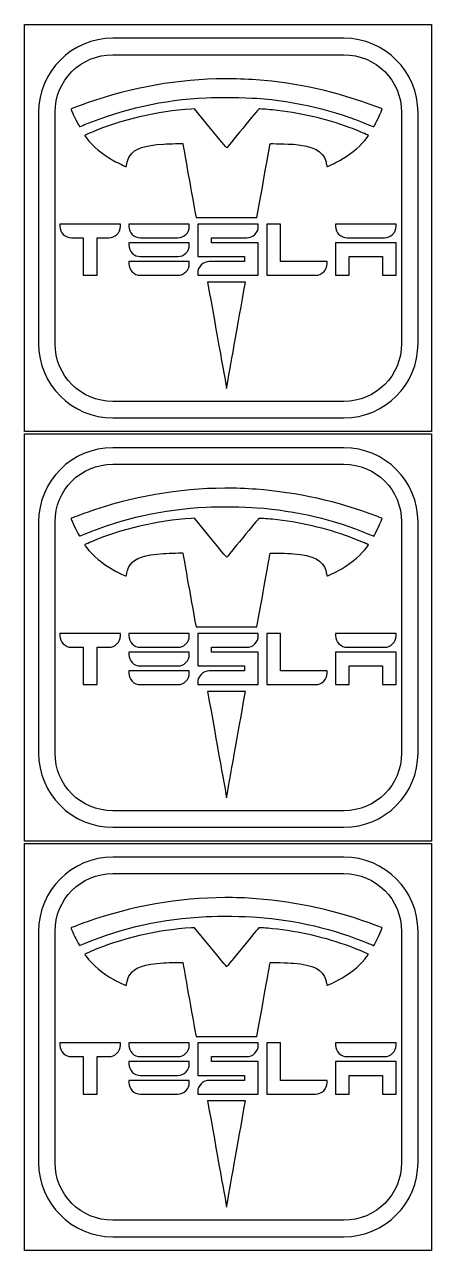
# Model space of a CAD drawing. Extents: x 6 to 311, y 0 to 299.
# Drawn here: x 211.1 to 310.6, y 0 to 299.4 of the extents above; entities that cross this region are included whole.
import ezdxf

# ---------------------------------------------------------------- set-up
doc = ezdxf.new("R2010")
doc.units = 0
doc.layers.add('Ebene_1', color=7, linetype='CONTINUOUS')

msp = doc.modelspace()

# ---------------------------------------------------------------- linework, layer by layer
at = {"layer": 'Ebene_1', "color": 7}
for points in [[(211.11282, 299.44111), (310.55378, 299.44111), (310.55378, 200.00013), (211.11282, 200.00013)], [(232.69196, 292.04751)], [(260.03242, 286.18895)], [(287.12366, 246.125525), (287.12366, 245.858982), (287.12366, 238.206115), (287.656764, 238.206115), (290.474268, 238.206115), (290.474268, 242.774926), (298.545701, 242.774926), (298.545701, 238.206115), (301.8963, 238.206115), (301.8963, 246.125525)], [(211.11282, 199.44111), (310.55378, 199.44111), (310.55378, 100.00013), (211.11282, 100.00013)], [(232.69196, 192.04751)], [(260.03242, 186.18895)], [(287.12366, 146.125525), (287.12366, 145.858982), (287.12366, 138.206115), (287.656764, 138.206115), (290.474268, 138.206115), (290.474268, 142.774926), (298.545701, 142.774926), (298.545701, 138.206115), (301.8963, 138.206115), (301.8963, 146.125525)], [(211.11282, 99.44111), (310.55378, 99.44111), (310.55378, 0.00013), (211.11282, 0.00013)], [(232.69196, 92.04751)], [(260.03242, 86.18895)], [(287.12366, 46.125525), (287.12366, 45.858982), (287.12366, 38.206115), (287.656764, 38.206115), (290.474268, 38.206115), (290.474268, 42.774926), (298.545701, 42.774926), (298.545701, 38.206115), (301.8963, 38.206115), (301.8963, 46.125525)]]:
    msp.add_lwpolyline(points, close=True, dxfattribs=at)
for points in [[(289.12941, 296.07955), (232.69196, 296.07955)], [(232.69196, 292.04751), (289.12941, 292.04751)], [(252.61121, 278.8471), (251.87779, 278.802)], [(256.5472, 274.05067), (252.61121, 278.8471)], [(214.55255, 277.93854), (214.55255, 221.5027)], [(218.58299, 221.5027), (218.58299, 277.93854)], [(303.23837, 277.93854), (303.23837, 221.5027)], [(307.26882, 221.5027), (307.26882, 277.93854)], [(294.82285, 271.85215), (295.17627, 272.33765), (294.9022, 272.47748)], [(253.01909, 252.288), (267.91513, 252.288)], [(234.54224, 250.16182), (234.54224, 250.69493), (219.77, 250.69436)], [(219.77, 250.69436), (219.77, 250.42781), (219.77, 250.16127)], [(236.607901, 250.694545), (236.607901, 250.427993), (236.607901, 250.16145)], [(251.379645, 250.161304), (251.379645, 250.69439), (236.607901, 250.694545)], [(253.44682, 250.69441), (253.44682, 250.42786), (253.44682, 242.77499), (264.86886, 242.77499), (264.86886, 241.55678), (256.26432, 241.55678)], [(268.21946, 250.16131), (268.21946, 250.69441), (253.44682, 250.69441)], [(270.28471, 250.69441), (270.28471, 250.42786), (270.28471, 238.20618), (270.8178, 238.20618), (282.23985, 238.20618)], [(285.05735, 241.02369), (285.05735, 241.55678), (273.63531, 241.55678), (273.63531, 250.69441), (270.28471, 250.69441)], [(301.89661, 250.16144), (301.89661, 250.694543), (287.12366, 250.694345)], [(287.12366, 250.694345), (287.12366, 250.427793), (287.12366, 250.16125)], [(220.58109, 248.16528), (220.58309, 248.16445), (220.58509, 248.16245), (220.58593, 248.16161)], [(222.58711, 247.34426), (225.48063, 247.34426), (225.48063, 238.20664), (226.01372, 238.20664), (228.83123, 238.20664), (228.83123, 247.34432), (231.72475, 247.34432)], [(236.607901, 246.125725), (236.607901, 245.859182), (236.607901, 245.592631)], [(251.380153, 245.592337), (251.380153, 246.125441), (236.607901, 246.125725)], [(237.418999, 248.16546), (237.420724, 248.164598), (237.422448, 248.162011), (237.423311, 248.161148)], [(239.424509, 247.34379), (248.56214, 247.34379)], [(253.44682, 238.73928), (253.44682, 238.20618), (253.97992, 238.20618), (268.21946, 238.20618), (268.21946, 246.12559), (256.79742, 246.12559), (256.79742, 247.34381), (265.40195, 247.34381)], [(287.933723, 248.16526), (287.965973, 248.13301), (287.969422, 248.132148), (287.940277, 248.161293)], [(289.941475, 247.343944), (299.079106, 247.343944)], [(237.416921, 243.599762), (237.418646, 243.596312), (237.42037, 243.59545), (237.423819, 243.591139)], [(239.425018, 242.774833), (248.562649, 242.774833)], [(236.607901, 241.556914), (236.607901, 241.290363), (236.607901, 241.023819)], [(251.380153, 241.023535), (251.380153, 241.55663), (236.607901, 241.556914)], [(237.416921, 239.030951), (237.418646, 239.027501), (237.42037, 239.026639), (237.423819, 239.022328)], [(239.425018, 238.20603), (248.562649, 238.20603)], [(265.10365, 236.51879), (255.84381, 236.51879)], [(260.44802, 210.81411), (260.49432, 210.56963), (260.54962, 210.88403)], [(289.12941, 207.39373), (232.69196, 207.39373)], [(232.69196, 203.36169), (289.12941, 203.36169)], [(289.12941, 196.07955), (232.69196, 196.07955)], [(232.69196, 192.04751), (289.12941, 192.04751)], [(214.55255, 177.93854), (214.55255, 121.5027)], [(218.58299, 121.5027), (218.58299, 177.93854)], [(252.61121, 178.8471), (251.87779, 178.802)], [(256.5472, 174.05067), (252.61121, 178.8471)], [(303.23837, 177.93854), (303.23837, 121.5027)], [(307.26882, 121.5027), (307.26882, 177.93854)], [(294.82285, 171.85215), (295.17627, 172.33765), (294.9022, 172.47748)], [(234.54224, 150.16182), (234.54224, 150.69493), (219.77, 150.69436)], [(219.77, 150.69436), (219.77, 150.42781), (219.77, 150.16127)], [(236.607901, 150.694545), (236.607901, 150.427993), (236.607901, 150.16145)], [(251.379645, 150.161304), (251.379645, 150.69439), (236.607901, 150.694545)], [(253.01909, 152.288), (267.91513, 152.288)], [(253.44682, 150.69441), (253.44682, 150.42786), (253.44682, 142.77499), (264.86886, 142.77499), (264.86886, 141.55678), (256.26432, 141.55678)], [(268.21946, 150.16131), (268.21946, 150.69441), (253.44682, 150.69441)], [(270.28471, 150.69441), (270.28471, 150.42786), (270.28471, 138.20618), (270.8178, 138.20618), (282.23985, 138.20618)], [(285.05735, 141.02369), (285.05735, 141.55678), (273.63531, 141.55678), (273.63531, 150.69441), (270.28471, 150.69441)], [(301.89661, 150.16144), (301.89661, 150.694543), (287.12366, 150.694345)], [(287.12366, 150.694345), (287.12366, 150.427793), (287.12366, 150.16125)], [(220.58109, 148.16528), (220.58309, 148.16445), (220.58509, 148.16245), (220.58593, 148.16161)], [(222.58711, 147.34426), (225.48063, 147.34426), (225.48063, 138.20664), (226.01372, 138.20664), (228.83123, 138.20664), (228.83123, 147.34432), (231.72475, 147.34432)], [(237.418999, 148.16546), (237.420724, 148.164598), (237.422448, 148.162011), (237.423311, 148.161148)], [(239.424509, 147.34379), (248.56214, 147.34379)], [(253.44682, 138.73928), (253.44682, 138.20618), (253.97992, 138.20618), (268.21946, 138.20618), (268.21946, 146.12559), (256.79742, 146.12559), (256.79742, 147.34381), (265.40195, 147.34381)], [(287.933723, 148.16526), (287.965973, 148.13301), (287.969422, 148.132148), (287.940277, 148.161293)], [(289.941475, 147.343944), (299.079106, 147.343944)], [(236.607901, 146.125725), (236.607901, 145.859182), (236.607901, 145.592631)], [(251.380153, 145.592337), (251.380153, 146.125441), (236.607901, 146.125725)], [(236.607901, 141.556914), (236.607901, 141.290363), (236.607901, 141.023819)], [(251.380153, 141.023535), (251.380153, 141.55663), (236.607901, 141.556914)], [(237.416921, 143.599762), (237.418646, 143.596312), (237.42037, 143.59545), (237.423819, 143.591139)], [(239.425018, 142.774833), (248.562649, 142.774833)], [(237.416921, 139.030951), (237.418646, 139.027501), (237.42037, 139.026639), (237.423819, 139.022328)], [(239.425018, 138.20603), (248.562649, 138.20603)], [(265.10365, 136.51879), (255.84381, 136.51879)], [(260.44802, 110.81411), (260.49432, 110.56963), (260.54962, 110.88403)], [(289.12941, 107.39373), (232.69196, 107.39373)], [(232.69196, 103.36169), (289.12941, 103.36169)], [(289.12941, 96.07955), (232.69196, 96.07955)], [(232.69196, 92.04751), (289.12941, 92.04751)], [(214.55255, 77.93854), (214.55255, 21.5027)], [(218.58299, 21.5027), (218.58299, 77.93854)], [(252.61121, 78.8471), (251.87779, 78.802)], [(256.5472, 74.05067), (252.61121, 78.8471)], [(303.23837, 77.93854), (303.23837, 21.5027)], [(307.26882, 21.5027), (307.26882, 77.93854)], [(294.82285, 71.85215), (295.17627, 72.33765), (294.9022, 72.47748)], [(253.01909, 52.288), (267.91513, 52.288)], [(234.54224, 50.16182), (234.54224, 50.69493), (219.77, 50.69436)], [(219.77, 50.69436), (219.77, 50.42781), (219.77, 50.16127)], [(220.58109, 48.16528), (220.58309, 48.16445), (220.58509, 48.16245), (220.58593, 48.16161)], [(236.607901, 50.694545), (236.607901, 50.427993), (236.607901, 50.16145)], [(251.379645, 50.161304), (251.379645, 50.69439), (236.607901, 50.694545)], [(237.418999, 48.16546), (237.420724, 48.164598), (237.422448, 48.162011), (237.423311, 48.161148)], [(253.44682, 50.69441), (253.44682, 50.42786), (253.44682, 42.77499), (264.86886, 42.77499), (264.86886, 41.55678), (256.26432, 41.55678)], [(268.21946, 50.16131), (268.21946, 50.69441), (253.44682, 50.69441)], [(270.28471, 50.69441), (270.28471, 50.42786), (270.28471, 38.20618), (270.8178, 38.20618), (282.23985, 38.20618)], [(285.05735, 41.02369), (285.05735, 41.55678), (273.63531, 41.55678), (273.63531, 50.69441), (270.28471, 50.69441)], [(301.89661, 50.16144), (301.89661, 50.694543), (287.12366, 50.694345)], [(287.12366, 50.694345), (287.12366, 50.427793), (287.12366, 50.16125)], [(287.933723, 48.16526), (287.965973, 48.13301), (287.969422, 48.132148), (287.940277, 48.161293)], [(222.58711, 47.34426), (225.48063, 47.34426), (225.48063, 38.20664), (226.01372, 38.20664), (228.83123, 38.20664), (228.83123, 47.34432), (231.72475, 47.34432)], [(236.607901, 46.125725), (236.607901, 45.859182), (236.607901, 45.592631)], [(251.380153, 45.592337), (251.380153, 46.125441), (236.607901, 46.125725)], [(239.424509, 47.34379), (248.56214, 47.34379)], [(253.44682, 38.73928), (253.44682, 38.20618), (253.97992, 38.20618), (268.21946, 38.20618), (268.21946, 46.12559), (256.79742, 46.12559), (256.79742, 47.34381), (265.40195, 47.34381)], [(289.941475, 47.343944), (299.079106, 47.343944)], [(237.416921, 43.599762), (237.418646, 43.596312), (237.42037, 43.59545), (237.423819, 43.591139)], [(239.425018, 42.774833), (248.562649, 42.774833)], [(236.607901, 41.556914), (236.607901, 41.290363), (236.607901, 41.023819)], [(251.380153, 41.023535), (251.380153, 41.55663), (236.607901, 41.556914)], [(237.416921, 39.030951), (237.418646, 39.027501), (237.42037, 39.026639), (237.423819, 39.022328)], [(239.425018, 38.20603), (248.562649, 38.20603)], [(265.10365, 36.51879), (255.84381, 36.51879)], [(260.44802, 10.81411), (260.49432, 10.56963), (260.54962, 10.88403)], [(289.12941, 7.39373), (232.69196, 7.39373)], [(232.69196, 3.36169), (289.12941, 3.36169)]]:
    msp.add_lwpolyline(points, dxfattribs=at)
for points in [[(232.69196, 296.07955), (222.67712, 296.07955), (214.55255, 287.95339), (214.55255, 277.93854)], [(307.26882, 277.93854), (307.26882, 287.95339), (299.14426, 296.07955), (289.12941, 296.07955)], [(218.58299, 277.93854), (218.58299, 285.78986), (224.84065, 292.04751), (232.69196, 292.04751)], [(289.12941, 292.04751), (296.98071, 292.04751), (303.23837, 285.78986), (303.23837, 277.93854)], [(260.03242, 286.18895), (248.82755, 286.12635), (237.32379, 284.11819), (226.42232, 280.2869)], [(267.73069, 285.92004), (265.18784, 286.11435), (262.61816, 286.2034), (260.03242, 286.18895)], [(297.16506, 279.33217), (287.43386, 283.00545), (277.87419, 285.14496), (267.73069, 285.92004)], [(225.80813, 274.98102), (235.17086, 278.87844), (244.91296, 281.03648), (255.50198, 281.55858)], [(255.50198, 281.55858), (258.55757, 281.70925), (264.86784, 281.63698), (267.90526, 281.41661)], [(222.4889, 278.80077), (222.4297, 278.74157), (222.81698, 277.86979), (223.64863, 276.19179)], [(226.42232, 280.2869), (224.99108, 279.78391), (222.54956, 278.86136), (222.4889, 278.80077)], [(251.87779, 278.802), (243.66389, 278.29647), (234.51143, 276.15493), (227.47011, 273.09166)], [(268.36375, 278.80285), (268.32415, 278.77835), (266.55877, 276.64644), (264.44063, 274.06525)], [(267.90526, 281.41661), (277.35941, 280.73085), (286.83585, 278.49229), (295.1767, 274.97457)], [(271.74647, 278.58455), (270.20774, 278.74005), (268.44625, 278.85381), (268.36375, 278.80285)], [(290.67198, 274.22438), (284.75251, 276.42736), (278.23548, 277.92861), (271.74647, 278.58455)], [(296.44666, 274.49979), (296.64381, 274.66575), (298.58967, 278.72761), (298.51009, 278.80721)], [(298.51009, 278.80721), (298.49489, 278.82241), (297.88958, 279.05871), (297.16506, 279.33217)], [(223.64863, 276.19179), (224.09314, 275.29492), (224.49726, 274.54573), (224.54631, 274.52682)], [(224.54631, 274.52682), (224.59531, 274.50792), (225.16307, 274.71251), (225.80813, 274.98102)], [(226.09077, 272.4972), (225.94675, 272.4376), (225.82871, 272.36401), (225.82871, 272.3338)], [(227.47011, 273.09166), (226.85554, 272.8243), (226.23481, 272.5568), (226.09077, 272.4972)], [(260.53638, 269.3135), (260.50708, 269.2812), (258.71197, 271.41283), (256.5472, 274.05067)], [(264.44063, 274.06525), (262.32252, 271.48406), (260.56567, 269.3457), (260.53638, 269.3135)], [(294.9022, 272.47748), (294.31612, 272.77647), (292.06901, 273.70446), (290.67198, 274.22438)], [(295.1767, 274.97457), (295.84887, 274.6911), (296.42019, 274.47755), (296.44666, 274.49979)], [(225.82871, 272.3338), (225.82871, 272.3036), (226.01499, 272.03197), (226.2426, 271.72991)], [(226.2426, 271.72991), (227.79188, 269.67387), (230.06942, 267.78798), (232.97029, 266.15939)], [(236.89212, 267.44351), (238.05002, 269.14588), (240.4459, 269.96172), (245.10379, 270.23949)], [(245.10379, 270.23949), (246.66898, 270.33289), (249.78263, 270.41165), (249.78263, 270.35786)], [(249.78263, 270.35786), (249.78263, 270.34646), (251.6631, 259.86292), (253.01909, 252.288)], [(267.91513, 252.288), (269.66027, 262.06663), (271.13462, 270.31364), (271.146, 270.32612)], [(271.146, 270.32612), (271.2028, 270.38832), (275.72277, 270.26992), (276.80959, 270.17773)], [(276.80959, 270.17773), (281.80095, 269.75414), (283.98456, 268.61591), (284.72361, 266.05302)], [(288.63387, 266.51795), (291.29856, 268.11037), (293.45031, 269.96507), (294.82285, 271.85215)], [(236.10081, 265.45643), (236.28712, 266.36843), (236.46522, 266.81586), (236.89212, 267.44351)], [(285.14436, 264.76676), (285.47513, 264.86266), (287.90101, 266.08), (288.63387, 266.51795)], [(232.97029, 266.15939), (233.94014, 265.61489), (235.87599, 264.69541), (235.93268, 264.75218)], [(235.93268, 264.75218), (235.94958, 264.76908), (236.02508, 265.08587), (236.10081, 265.45643)], [(284.72361, 266.05302), (284.81751, 265.72757), (284.91659, 265.29533), (284.94406, 265.09229)], [(284.94406, 265.09229), (284.98946, 264.75683), (285.00786, 264.72717), (285.14436, 264.76676)], [(219.77, 250.16127), (219.77, 249.40386), (220.05263, 248.708), (220.58109, 248.16528)], [(233.70199, 248.15645), (234.24912, 248.68918), (234.54224, 249.39119), (234.54224, 250.16182)], [(236.607901, 250.16145), (236.607901, 249.404039), (236.890552, 248.708186), (237.418999, 248.16546)], [(250.540428, 248.15594), (251.087698, 248.688793), (251.379645, 249.390941), (251.379645, 250.161304)], [(267.37921, 248.15596), (267.92634, 248.68868), (268.21946, 249.39069), (268.21946, 250.16131)], [(287.12366, 250.16125), (287.12366, 249.404106), (287.405138, 248.708124), (287.933723, 248.16526)], [(301.056359, 248.156085), (301.603483, 248.688818), (301.89661, 249.390827), (301.89661, 250.16144)], [(220.58593, 248.16161), (221.1198, 247.62773), (221.81982, 247.34426), (222.58711, 247.34426)], [(231.72475, 247.34432), (232.47269, 247.34432), (233.16091, 247.62962), (233.70199, 248.15645)], [(236.607901, 245.592631), (236.607901, 244.836513), (236.890207, 244.142083), (237.416921, 243.599762)], [(237.423311, 248.161148), (237.957181, 247.62726), (238.657216, 247.34379), (239.424509, 247.34379)], [(248.56214, 247.34379), (249.310075, 247.34379), (249.999219, 247.628968), (250.540428, 248.15594)], [(250.540945, 243.586974), (251.088207, 244.119836), (251.380153, 244.821974), (251.380153, 245.592337)], [(265.40195, 247.34381), (266.14989, 247.34381), (266.83812, 247.62911), (267.37921, 248.15596)], [(287.940277, 248.161293), (288.474156, 247.627422), (289.174182, 247.343944), (289.941475, 247.343944)], [(299.079106, 247.343944), (299.827041, 247.343944), (300.51527, 247.62925), (301.056359, 248.156085)], [(237.423819, 243.591139), (237.957828, 243.057121), (238.657983, 242.774833), (239.425018, 242.774833)], [(248.562649, 242.774833), (249.310584, 242.774833), (249.999727, 243.060001), (250.540945, 243.586974)], [(236.607901, 241.023819), (236.607901, 240.267702), (236.890207, 239.573272), (237.416921, 239.030951)], [(250.540945, 239.01818), (251.088207, 239.551033), (251.380153, 240.253163), (251.380153, 241.023535)], [(254.26313, 240.72277), (253.73078, 240.19042), (253.44682, 239.49676), (253.44682, 238.73928)], [(256.26432, 241.55678), (255.50353, 241.55678), (254.80495, 241.2646), (254.26313, 240.72277)], [(284.21815, 239.01831), (284.76541, 239.55117), (285.05735, 240.25332), (285.05735, 241.02369)], [(237.423819, 239.022328), (237.957828, 238.488319), (238.657983, 238.20603), (239.425018, 238.20603)], [(248.562649, 238.20603), (249.310584, 238.20603), (249.999727, 238.491208), (250.540945, 239.01818)], [(282.23985, 238.20618), (282.98779, 238.20618), (283.67693, 238.49135), (284.21815, 239.01831)], [(255.84381, 236.51879), (258.09403, 223.95812), (260.39513, 211.09306), (260.44802, 210.81411)], [(260.54962, 210.88403), (261.28569, 215.06561), (263.16285, 225.62092), (265.10365, 236.51879)], [(214.55255, 221.5027), (214.55255, 211.48785), (222.67712, 203.36169), (232.69196, 203.36169)], [(232.69196, 207.39373), (224.84065, 207.39373), (218.58299, 213.65138), (218.58299, 221.5027)], [(289.12941, 203.36169), (299.14426, 203.36169), (307.26882, 211.48785), (307.26882, 221.5027)], [(303.23837, 221.5027), (303.23837, 213.65138), (296.98071, 207.39373), (289.12941, 207.39373)], [(232.69196, 196.07955), (222.67712, 196.07955), (214.55255, 187.95339), (214.55255, 177.93854)], [(307.26882, 177.93854), (307.26882, 187.95339), (299.14426, 196.07955), (289.12941, 196.07955)], [(218.58299, 177.93854), (218.58299, 185.78986), (224.84065, 192.04751), (232.69196, 192.04751)], [(289.12941, 192.04751), (296.98071, 192.04751), (303.23837, 185.78986), (303.23837, 177.93854)], [(260.03242, 186.18895), (248.82755, 186.12635), (237.32379, 184.11819), (226.42232, 180.2869)], [(267.73069, 185.92004), (265.18784, 186.11435), (262.61816, 186.2034), (260.03242, 186.18895)], [(297.16506, 179.33217), (287.43386, 183.00545), (277.87419, 185.14496), (267.73069, 185.92004)], [(226.42232, 180.2869), (224.99108, 179.78391), (222.54956, 178.86136), (222.4889, 178.80077)], [(225.80813, 174.98102), (235.17086, 178.87844), (244.91296, 181.03648), (255.50198, 181.55858)], [(255.50198, 181.55858), (258.55757, 181.70925), (264.86784, 181.63698), (267.90526, 181.41661)], [(267.90526, 181.41661), (277.35941, 180.73085), (286.83585, 178.49229), (295.1767, 174.97457)], [(222.4889, 178.80077), (222.4297, 178.74157), (222.81698, 177.86979), (223.64863, 176.19179)], [(251.87779, 178.802), (243.66389, 178.29647), (234.51143, 176.15493), (227.47011, 173.09166)], [(268.36375, 178.80285), (268.32415, 178.77835), (266.55877, 176.64644), (264.44063, 174.06525)], [(271.74647, 178.58455), (270.20774, 178.74005), (268.44625, 178.85381), (268.36375, 178.80285)], [(290.67198, 174.22438), (284.75251, 176.42736), (278.23548, 177.92861), (271.74647, 178.58455)], [(296.44666, 174.49979), (296.64381, 174.66575), (298.58967, 178.72761), (298.51009, 178.80721)], [(298.51009, 178.80721), (298.49489, 178.82241), (297.88958, 179.05871), (297.16506, 179.33217)], [(223.64863, 176.19179), (224.09314, 175.29492), (224.49726, 174.54573), (224.54631, 174.52682)], [(224.54631, 174.52682), (224.59531, 174.50792), (225.16307, 174.71251), (225.80813, 174.98102)], [(260.53638, 169.3135), (260.50708, 169.2812), (258.71197, 171.41283), (256.5472, 174.05067)], [(264.44063, 174.06525), (262.32252, 171.48406), (260.56567, 169.3457), (260.53638, 169.3135)], [(294.9022, 172.47748), (294.31612, 172.77647), (292.06901, 173.70446), (290.67198, 174.22438)], [(295.1767, 174.97457), (295.84887, 174.6911), (296.42019, 174.47755), (296.44666, 174.49979)], [(226.09077, 172.4972), (225.94675, 172.4376), (225.82871, 172.36401), (225.82871, 172.3338)], [(225.82871, 172.3338), (225.82871, 172.3036), (226.01499, 172.03197), (226.2426, 171.72991)], [(227.47011, 173.09166), (226.85554, 172.8243), (226.23481, 172.5568), (226.09077, 172.4972)], [(226.2426, 171.72991), (227.79188, 169.67387), (230.06942, 167.78798), (232.97029, 166.15939)], [(288.63387, 166.51795), (291.29856, 168.11037), (293.45031, 169.96507), (294.82285, 171.85215)], [(236.89212, 167.44351), (238.05002, 169.14588), (240.4459, 169.96172), (245.10379, 170.23949)], [(245.10379, 170.23949), (246.66898, 170.33289), (249.78263, 170.41165), (249.78263, 170.35786)], [(249.78263, 170.35786), (249.78263, 170.34646), (251.6631, 159.86292), (253.01909, 152.288)], [(267.91513, 152.288), (269.66027, 162.06663), (271.13462, 170.31364), (271.146, 170.32612)], [(271.146, 170.32612), (271.2028, 170.38832), (275.72277, 170.26992), (276.80959, 170.17773)], [(276.80959, 170.17773), (281.80095, 169.75414), (283.98456, 168.61591), (284.72361, 166.05302)], [(232.97029, 166.15939), (233.94014, 165.61489), (235.87599, 164.69541), (235.93268, 164.75218)], [(235.93268, 164.75218), (235.94958, 164.76908), (236.02508, 165.08587), (236.10081, 165.45643)], [(236.10081, 165.45643), (236.28712, 166.36843), (236.46522, 166.81586), (236.89212, 167.44351)], [(284.72361, 166.05302), (284.81751, 165.72757), (284.91659, 165.29533), (284.94406, 165.09229)], [(284.94406, 165.09229), (284.98946, 164.75683), (285.00786, 164.72717), (285.14436, 164.76676)], [(285.14436, 164.76676), (285.47513, 164.86266), (287.90101, 166.08), (288.63387, 166.51795)], [(219.77, 150.16127), (219.77, 149.40386), (220.05263, 148.708), (220.58109, 148.16528)], [(233.70199, 148.15645), (234.24912, 148.68918), (234.54224, 149.39119), (234.54224, 150.16182)], [(236.607901, 150.16145), (236.607901, 149.404039), (236.890552, 148.708186), (237.418999, 148.16546)], [(250.540428, 148.15594), (251.087698, 148.688793), (251.379645, 149.390941), (251.379645, 150.161304)], [(267.37921, 148.15596), (267.92634, 148.68868), (268.21946, 149.39069), (268.21946, 150.16131)], [(287.12366, 150.16125), (287.12366, 149.404106), (287.405138, 148.708124), (287.933723, 148.16526)], [(301.056359, 148.156085), (301.603483, 148.688818), (301.89661, 149.390827), (301.89661, 150.16144)], [(220.58593, 148.16161), (221.1198, 147.62773), (221.81982, 147.34426), (222.58711, 147.34426)], [(231.72475, 147.34432), (232.47269, 147.34432), (233.16091, 147.62962), (233.70199, 148.15645)], [(237.423311, 148.161148), (237.957181, 147.62726), (238.657216, 147.34379), (239.424509, 147.34379)], [(248.56214, 147.34379), (249.310075, 147.34379), (249.999219, 147.628968), (250.540428, 148.15594)], [(265.40195, 147.34381), (266.14989, 147.34381), (266.83812, 147.62911), (267.37921, 148.15596)], [(287.940277, 148.161293), (288.474156, 147.627422), (289.174182, 147.343944), (289.941475, 147.343944)], [(299.079106, 147.343944), (299.827041, 147.343944), (300.51527, 147.62925), (301.056359, 148.156085)], [(236.607901, 145.592631), (236.607901, 144.836513), (236.890207, 144.142083), (237.416921, 143.599762)], [(250.540945, 143.586974), (251.088207, 144.119836), (251.380153, 144.821974), (251.380153, 145.592337)], [(236.607901, 141.023819), (236.607901, 140.267702), (236.890207, 139.573272), (237.416921, 139.030951)], [(237.423819, 143.591139), (237.957828, 143.057121), (238.657983, 142.774833), (239.425018, 142.774833)], [(248.562649, 142.774833), (249.310584, 142.774833), (249.999727, 143.060001), (250.540945, 143.586974)], [(250.540945, 139.01818), (251.088207, 139.551033), (251.380153, 140.253163), (251.380153, 141.023535)], [(256.26432, 141.55678), (255.50353, 141.55678), (254.80495, 141.2646), (254.26313, 140.72277)], [(284.21815, 139.01831), (284.76541, 139.55117), (285.05735, 140.25332), (285.05735, 141.02369)], [(237.423819, 139.022328), (237.957828, 138.488319), (238.657983, 138.20603), (239.425018, 138.20603)], [(248.562649, 138.20603), (249.310584, 138.20603), (249.999727, 138.491208), (250.540945, 139.01818)], [(254.26313, 140.72277), (253.73078, 140.19042), (253.44682, 139.49676), (253.44682, 138.73928)], [(282.23985, 138.20618), (282.98779, 138.20618), (283.67693, 138.49135), (284.21815, 139.01831)], [(255.84381, 136.51879), (258.09403, 123.95812), (260.39513, 111.09306), (260.44802, 110.81411)], [(260.54962, 110.88403), (261.28569, 115.06561), (263.16285, 125.62092), (265.10365, 136.51879)], [(214.55255, 121.5027), (214.55255, 111.48785), (222.67712, 103.36169), (232.69196, 103.36169)], [(232.69196, 107.39373), (224.84065, 107.39373), (218.58299, 113.65138), (218.58299, 121.5027)], [(289.12941, 103.36169), (299.14426, 103.36169), (307.26882, 111.48785), (307.26882, 121.5027)], [(303.23837, 121.5027), (303.23837, 113.65138), (296.98071, 107.39373), (289.12941, 107.39373)], [(232.69196, 96.07955), (222.67712, 96.07955), (214.55255, 87.95339), (214.55255, 77.93854)], [(307.26882, 77.93854), (307.26882, 87.95339), (299.14426, 96.07955), (289.12941, 96.07955)], [(218.58299, 77.93854), (218.58299, 85.78986), (224.84065, 92.04751), (232.69196, 92.04751)], [(289.12941, 92.04751), (296.98071, 92.04751), (303.23837, 85.78986), (303.23837, 77.93854)], [(260.03242, 86.18895), (248.82755, 86.12635), (237.32379, 84.11819), (226.42232, 80.2869)], [(267.73069, 85.92004), (265.18784, 86.11435), (262.61816, 86.2034), (260.03242, 86.18895)], [(297.16506, 79.33217), (287.43386, 83.00545), (277.87419, 85.14496), (267.73069, 85.92004)], [(225.80813, 74.98102), (235.17086, 78.87844), (244.91296, 81.03648), (255.50198, 81.55858)], [(255.50198, 81.55858), (258.55757, 81.70925), (264.86784, 81.63698), (267.90526, 81.41661)], [(267.90526, 81.41661), (277.35941, 80.73085), (286.83585, 78.49229), (295.1767, 74.97457)], [(222.4889, 78.80077), (222.4297, 78.74157), (222.81698, 77.86979), (223.64863, 76.19179)], [(226.42232, 80.2869), (224.99108, 79.78391), (222.54956, 78.86136), (222.4889, 78.80077)], [(251.87779, 78.802), (243.66389, 78.29647), (234.51143, 76.15493), (227.47011, 73.09166)], [(268.36375, 78.80285), (268.32415, 78.77835), (266.55877, 76.64644), (264.44063, 74.06525)], [(271.74647, 78.58455), (270.20774, 78.74005), (268.44625, 78.85381), (268.36375, 78.80285)], [(290.67198, 74.22438), (284.75251, 76.42736), (278.23548, 77.92861), (271.74647, 78.58455)], [(296.44666, 74.49979), (296.64381, 74.66575), (298.58967, 78.72761), (298.51009, 78.80721)], [(298.51009, 78.80721), (298.49489, 78.82241), (297.88958, 79.05871), (297.16506, 79.33217)], [(223.64863, 76.19179), (224.09314, 75.29492), (224.49726, 74.54573), (224.54631, 74.52682)], [(224.54631, 74.52682), (224.59531, 74.50792), (225.16307, 74.71251), (225.80813, 74.98102)], [(295.1767, 74.97457), (295.84887, 74.6911), (296.42019, 74.47755), (296.44666, 74.49979)], [(226.09077, 72.4972), (225.94675, 72.4376), (225.82871, 72.36401), (225.82871, 72.3338)], [(225.82871, 72.3338), (225.82871, 72.3036), (226.01499, 72.03197), (226.2426, 71.72991)], [(227.47011, 73.09166), (226.85554, 72.8243), (226.23481, 72.5568), (226.09077, 72.4972)], [(260.53638, 69.3135), (260.50708, 69.2812), (258.71197, 71.41283), (256.5472, 74.05067)], [(264.44063, 74.06525), (262.32252, 71.48406), (260.56567, 69.3457), (260.53638, 69.3135)], [(294.9022, 72.47748), (294.31612, 72.77647), (292.06901, 73.70446), (290.67198, 74.22438)], [(226.2426, 71.72991), (227.79188, 69.67387), (230.06942, 67.78798), (232.97029, 66.15939)], [(236.89212, 67.44351), (238.05002, 69.14588), (240.4459, 69.96172), (245.10379, 70.23949)], [(245.10379, 70.23949), (246.66898, 70.33289), (249.78263, 70.41165), (249.78263, 70.35786)], [(249.78263, 70.35786), (249.78263, 70.34646), (251.6631, 59.86292), (253.01909, 52.288)], [(267.91513, 52.288), (269.66027, 62.06663), (271.13462, 70.31364), (271.146, 70.32612)], [(271.146, 70.32612), (271.2028, 70.38832), (275.72277, 70.26992), (276.80959, 70.17773)], [(276.80959, 70.17773), (281.80095, 69.75414), (283.98456, 68.61591), (284.72361, 66.05302)], [(288.63387, 66.51795), (291.29856, 68.11037), (293.45031, 69.96507), (294.82285, 71.85215)], [(232.97029, 66.15939), (233.94014, 65.61489), (235.87599, 64.69541), (235.93268, 64.75218)], [(236.10081, 65.45643), (236.28712, 66.36843), (236.46522, 66.81586), (236.89212, 67.44351)], [(284.72361, 66.05302), (284.81751, 65.72757), (284.91659, 65.29533), (284.94406, 65.09229)], [(285.14436, 64.76676), (285.47513, 64.86266), (287.90101, 66.08), (288.63387, 66.51795)], [(235.93268, 64.75218), (235.94958, 64.76908), (236.02508, 65.08587), (236.10081, 65.45643)], [(284.94406, 65.09229), (284.98946, 64.75683), (285.00786, 64.72717), (285.14436, 64.76676)], [(219.77, 50.16127), (219.77, 49.40386), (220.05263, 48.708), (220.58109, 48.16528)], [(220.58593, 48.16161), (221.1198, 47.62773), (221.81982, 47.34426), (222.58711, 47.34426)], [(231.72475, 47.34432), (232.47269, 47.34432), (233.16091, 47.62962), (233.70199, 48.15645)], [(233.70199, 48.15645), (234.24912, 48.68918), (234.54224, 49.39119), (234.54224, 50.16182)], [(236.607901, 50.16145), (236.607901, 49.404039), (236.890552, 48.708186), (237.418999, 48.16546)], [(237.423311, 48.161148), (237.957181, 47.62726), (238.657216, 47.34379), (239.424509, 47.34379)], [(248.56214, 47.34379), (249.310075, 47.34379), (249.999219, 47.628968), (250.540428, 48.15594)], [(250.540428, 48.15594), (251.087698, 48.688793), (251.379645, 49.390941), (251.379645, 50.161304)], [(265.40195, 47.34381), (266.14989, 47.34381), (266.83812, 47.62911), (267.37921, 48.15596)], [(267.37921, 48.15596), (267.92634, 48.68868), (268.21946, 49.39069), (268.21946, 50.16131)], [(287.12366, 50.16125), (287.12366, 49.404106), (287.405138, 48.708124), (287.933723, 48.16526)], [(287.940277, 48.161293), (288.474156, 47.627422), (289.174182, 47.343944), (289.941475, 47.343944)], [(299.079106, 47.343944), (299.827041, 47.343944), (300.51527, 47.62925), (301.056359, 48.156085)], [(301.056359, 48.156085), (301.603483, 48.688818), (301.89661, 49.390827), (301.89661, 50.16144)], [(236.607901, 45.592631), (236.607901, 44.836513), (236.890207, 44.142083), (237.416921, 43.599762)], [(250.540945, 43.586974), (251.088207, 44.119836), (251.380153, 44.821974), (251.380153, 45.592337)], [(237.423819, 43.591139), (237.957828, 43.057121), (238.657983, 42.774833), (239.425018, 42.774833)], [(248.562649, 42.774833), (249.310584, 42.774833), (249.999727, 43.060001), (250.540945, 43.586974)], [(236.607901, 41.023819), (236.607901, 40.267702), (236.890207, 39.573272), (237.416921, 39.030951)], [(237.423819, 39.022328), (237.957828, 38.488319), (238.657983, 38.20603), (239.425018, 38.20603)], [(248.562649, 38.20603), (249.310584, 38.20603), (249.999727, 38.491208), (250.540945, 39.01818)], [(250.540945, 39.01818), (251.088207, 39.551033), (251.380153, 40.253163), (251.380153, 41.023535)], [(254.26313, 40.72277), (253.73078, 40.19042), (253.44682, 39.49676), (253.44682, 38.73928)], [(256.26432, 41.55678), (255.50353, 41.55678), (254.80495, 41.2646), (254.26313, 40.72277)], [(282.23985, 38.20618), (282.98779, 38.20618), (283.67693, 38.49135), (284.21815, 39.01831)], [(284.21815, 39.01831), (284.76541, 39.55117), (285.05735, 40.25332), (285.05735, 41.02369)], [(255.84381, 36.51879), (258.09403, 23.95812), (260.39513, 11.09306), (260.44802, 10.81411)], [(260.54962, 10.88403), (261.28569, 15.06561), (263.16285, 25.62092), (265.10365, 36.51879)], [(214.55255, 21.5027), (214.55255, 11.48785), (222.67712, 3.36169), (232.69196, 3.36169)], [(232.69196, 7.39373), (224.84065, 7.39373), (218.58299, 13.65138), (218.58299, 21.5027)], [(289.12941, 3.36169), (299.14426, 3.36169), (307.26882, 11.48785), (307.26882, 21.5027)], [(303.23837, 21.5027), (303.23837, 13.65138), (296.98071, 7.39373), (289.12941, 7.39373)]]:
    msp.add_open_spline(points, degree=3, dxfattribs=at)

doc.saveas('drawing.dxf')
